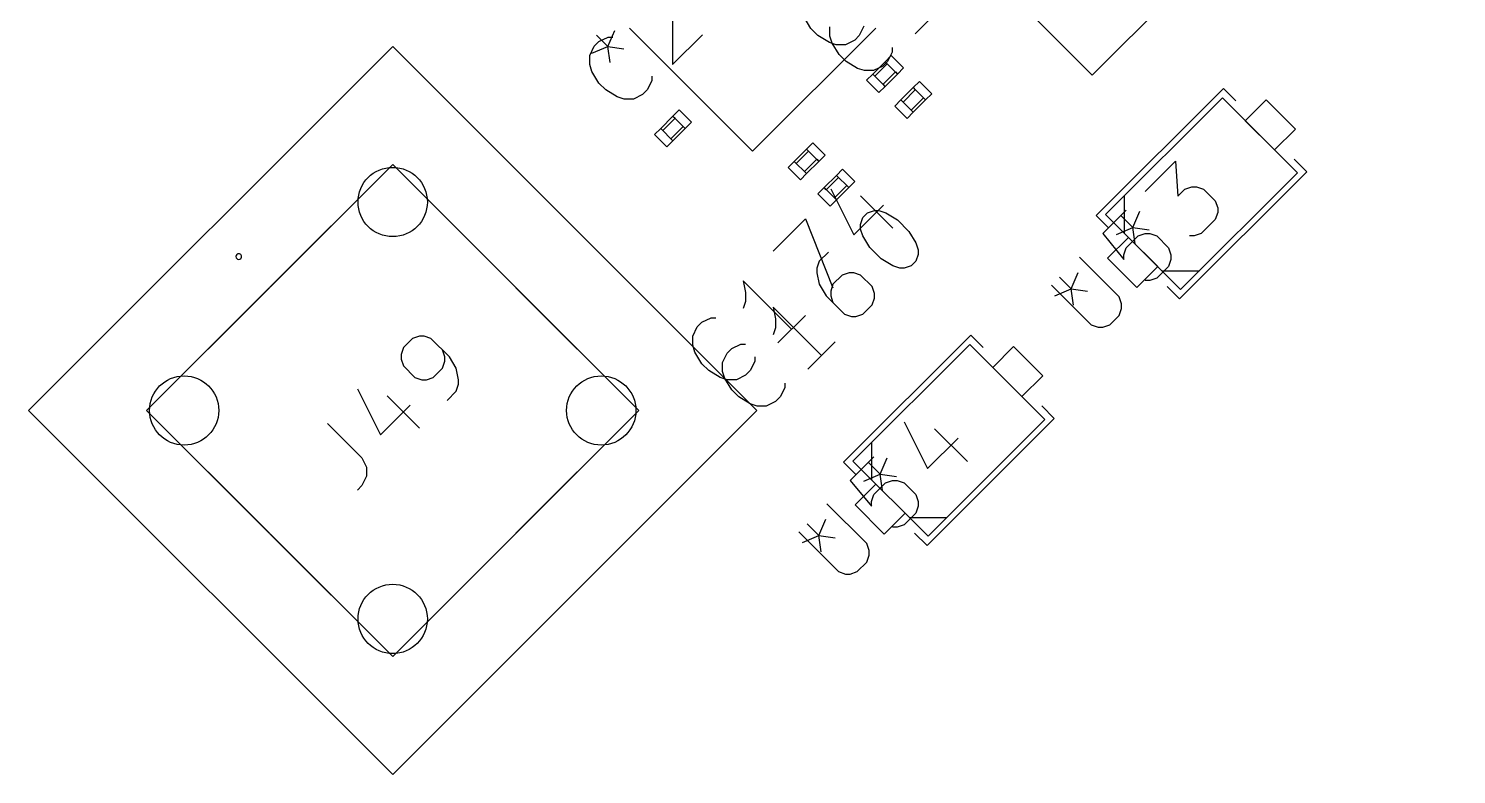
# Model space of a CAD drawing. Header units: millimetres. Extents: x -1 to 260, y -56 to 300.
# Drawn here: x 151.98 to 176.57, y 116.34 to 129.19 of the extents above; entities that cross this region are included whole.
import ezdxf

# ---------------------------------------------------------------- set-up
doc = ezdxf.new("R2010")
doc.units = ezdxf.units.MM
for name, color, linetype, true_color in [('Edge.Cuts', 254, 'CONTINUOUS', 0xd0d2cd), ('F.Fab', 9, 'CONTINUOUS', 0xafafaf), ('F.Silkscreen', 41, 'CONTINUOUS', 0xf2eda1)]:
    doc.layers.add(name, color=color, linetype=linetype, true_color=true_color)

msp = doc.modelspace()

# ---------------------------------------------------------------- linework, layer by layer
at = {"layer": 'Edge.Cuts'}
for centre in [(158.25, 126.202102), (154.657898, 122.61), (161.842102, 122.61), (158.25, 119.017898)]:
    msp.add_circle(centre, 0.5969, dxfattribs=at)
at = {"layer": 'F.Fab', "linetype": 'CONTINUOUS'}
for p, q in [((170.3, 128.387963), (164.027963, 134.66)), ((176.572037, 134.66), (170.3, 128.387963)), ((164.45, 127.07868), (162.32868, 129.2)), ((164.45, 127.07868), (166.57132, 129.2)), ((151.977963, 122.61), (158.25, 128.882037)), ((158.25, 128.882037), (164.522037, 122.61)), ((166.731484, 128.619213), (166.83755, 128.725279)), ((166.83755, 128.725279), (167.049682, 128.513147)), ((166.413286, 128.301015), (166.519352, 128.407081)), ((166.519352, 128.407081), (166.731484, 128.619213)), ((166.554707, 128.371726), (166.519352, 128.407081)), ((166.519352, 128.407081), (166.731484, 128.194949)), ((166.766839, 128.583858), (166.554707, 128.371726)), ((166.696129, 128.230304), (166.908261, 128.442436)), ((166.731484, 128.619213), (166.766839, 128.583858)), ((166.943616, 128.407081), (166.731484, 128.619213)), ((166.943616, 128.407081), (166.731484, 128.194949)), ((166.908261, 128.442436), (166.943616, 128.407081)), ((167.049682, 128.513147), (166.943616, 128.407081)), ((166.625418, 128.088883), (166.413286, 128.301015)), ((166.731484, 128.194949), (166.625418, 128.088883)), ((166.731484, 128.194949), (166.696129, 128.230304)), ((167.004252, 127.960387), (167.216384, 128.172519)), ((167.251739, 128.137164), (167.039607, 127.925032)), ((167.216384, 128.172519), (167.32245, 128.278585)), ((167.216384, 128.172519), (167.251739, 128.137164)), ((167.428516, 127.960387), (167.216384, 128.172519)), ((167.32245, 128.278585), (167.534582, 128.066453)), ((166.898186, 127.854321), (167.004252, 127.960387)), ((167.039607, 127.925032), (167.004252, 127.960387)), ((167.004252, 127.960387), (167.216384, 127.748255)), ((167.181029, 127.78361), (167.393161, 127.995742)), ((167.428516, 127.960387), (167.216384, 127.748255)), ((167.393161, 127.995742), (167.428516, 127.960387)), ((167.534582, 128.066453), (167.428516, 127.960387)), ((172.540135, 127.99847), (170.528558, 125.986893)), ((173.833292, 126.705313), (172.540135, 127.99847)), ((173.294477, 127.962549), (172.935267, 127.603339)), ((173.797371, 127.459655), (173.294477, 127.962549)), ((162.865749, 127.469743), (163.077881, 127.681875)), ((163.113236, 127.64652), (162.901104, 127.434388)), ((163.077881, 127.681875), (163.183947, 127.787941)), ((163.077881, 127.681875), (163.113236, 127.64652)), ((163.290013, 127.469743), (163.077881, 127.681875)), ((163.183947, 127.787941), (163.396079, 127.575809)), ((167.110318, 127.642189), (166.898186, 127.854321)), ((167.216384, 127.748255), (167.110318, 127.642189)), ((167.216384, 127.748255), (167.181029, 127.78361)), ((162.759683, 127.363677), (162.865749, 127.469743)), ((162.901104, 127.434388), (162.865749, 127.469743)), ((162.865749, 127.469743), (163.077881, 127.257611)), ((163.042526, 127.292966), (163.254658, 127.505098)), ((163.290013, 127.469743), (163.077881, 127.257611)), ((163.254658, 127.505098), (163.290013, 127.469743)), ((163.396079, 127.575809), (163.290013, 127.469743)), ((172.935267, 127.603339), (173.438161, 127.100445)), ((173.438161, 127.100445), (173.797371, 127.459655)), ((162.971815, 127.151545), (162.759683, 127.363677)), ((163.077881, 127.257611), (162.971815, 127.151545)), ((163.077881, 127.257611), (163.042526, 127.292966)), ((165.378387, 127.114922), (165.484453, 127.220988)), ((165.484453, 127.220988), (165.696585, 127.008856)), ((165.166255, 126.90279), (165.378387, 127.114922)), ((165.413742, 127.079567), (165.20161, 126.867435)), ((165.343032, 126.726013), (165.555164, 126.938145)), ((165.378387, 127.114922), (165.413742, 127.079567)), ((165.590519, 126.90279), (165.378387, 127.114922)), ((165.555164, 126.938145), (165.590519, 126.90279)), ((165.696585, 127.008856), (165.590519, 126.90279)), ((154.011602, 122.61), (158.25, 126.848398)), ((158.25, 126.848398), (162.488398, 122.61)), ((165.060189, 126.796724), (165.166255, 126.90279)), ((165.272321, 126.584592), (165.060189, 126.796724)), ((165.166255, 126.90279), (165.378387, 126.690658)), ((165.20161, 126.867435), (165.166255, 126.90279)), ((165.378387, 126.690658), (165.272321, 126.584592)), ((165.378387, 126.690658), (165.343032, 126.726013)), ((165.590519, 126.90279), (165.378387, 126.690658)), ((165.681355, 126.449484), (165.893487, 126.661616)), ((165.893487, 126.661616), (165.999553, 126.767682)), ((165.893487, 126.661616), (165.928842, 126.626261)), ((166.105619, 126.449484), (165.893487, 126.661616)), ((165.999553, 126.767682), (166.211685, 126.55555)), ((171.821715, 124.693736), (173.833292, 126.705313)), ((165.575289, 126.343418), (165.681355, 126.449484)), ((165.681355, 126.449484), (165.893487, 126.237352)), ((165.71671, 126.414129), (165.681355, 126.449484)), ((165.928842, 126.626261), (165.71671, 126.414129)), ((165.858132, 126.272707), (166.070264, 126.484839)), ((166.105619, 126.449484), (165.893487, 126.237352)), ((166.070264, 126.484839), (166.105619, 126.449484)), ((166.211685, 126.55555), (166.105619, 126.449484)), ((165.787421, 126.131286), (165.575289, 126.343418)), ((165.893487, 126.237352), (165.787421, 126.131286)), ((165.893487, 126.237352), (165.858132, 126.272707)), ((170.851847, 125.663604), (170.851847, 126.310182)), ((170.528558, 125.986893), (171.821715, 124.693736)), ((170.797435, 125.965095), (170.998421, 125.764108)), ((170.998421, 125.764108), (171.119013, 126.045489)), ((170.71704, 125.643516), (170.998421, 125.764108)), ((171.038619, 125.482727), (170.998421, 125.764108)), ((170.998421, 125.764108), (171.279803, 125.723911)), ((170.923689, 125.591761), (170.564479, 125.232551)), ((171.426583, 125.088867), (170.923689, 125.591761)), ((170.564479, 125.232551), (171.067373, 124.729657)), ((171.067373, 124.729657), (171.426583, 125.088867)), ((171.498426, 125.017025), (172.145004, 125.017025)), ((168.189494, 123.747832), (166.177917, 121.736255)), ((169.482651, 122.454675), (168.189494, 123.747832)), ((168.943836, 123.711911), (168.584626, 123.352701)), ((169.44673, 123.209017), (168.943836, 123.711911)), ((168.584626, 123.352701), (169.08752, 122.849807)), ((169.08752, 122.849807), (169.44673, 123.209017)), ((158.25, 116.337963), (151.977963, 122.61)), ((158.25, 118.371602), (154.011602, 122.61)), ((162.488398, 122.61), (158.25, 118.371602)), ((164.522037, 122.61), (158.25, 116.337963)), ((167.471074, 120.443098), (169.482651, 122.454675)), ((166.501206, 121.412966), (166.501206, 122.059544)), ((166.64778, 121.51347), (166.768372, 121.794851)), ((166.177917, 121.736255), (167.471074, 120.443098)), ((166.366399, 121.392878), (166.64778, 121.51347)), ((166.446794, 121.714457), (166.64778, 121.51347)), ((166.687978, 121.232089), (166.64778, 121.51347)), ((166.64778, 121.51347), (166.929162, 121.473273)), ((166.573048, 121.341123), (166.213838, 120.981913)), ((167.075942, 120.838229), (166.573048, 121.341123)), ((166.213838, 120.981913), (166.716732, 120.479019)), ((166.716732, 120.479019), (167.075942, 120.838229)), ((167.147785, 120.766387), (167.794363, 120.766387))]:
    msp.add_line(p, q, dxfattribs=at)
at = {"layer": 'F.Fab'}
for centre in [(158.25, 126.202102), (154.657898, 122.61), (161.842102, 122.61), (158.25, 119.017898)]:
    msp.add_circle(centre, 0.5969, dxfattribs=at)
at = {"layer": 'F.Silkscreen', "linetype": 'CONTINUOUS'}
for p, q in [((163.068864, 129.520031), (163.068864, 128.569253)), ((165.454765, 129.189665), (165.335918, 129.387743)), ((167.722374, 129.574902), (167.246985, 129.099512)), ((161.956362, 128.882105), (162.074388, 129.1575)), ((165.573612, 129.070817), (165.454765, 129.189665)), ((165.781202, 129.059897), (165.781202, 129.21836)), ((166.365927, 129.22928), (166.286696, 129.070817)), ((161.642697, 128.727716), (161.721929, 128.886179)), ((161.680967, 128.764079), (161.956362, 128.882105)), ((161.721929, 128.886179), (161.80116, 128.96541)), ((161.759651, 129.078816), (161.956362, 128.882105)), ((161.80116, 128.96541), (161.959623, 129.044642)), ((161.995704, 128.606711), (161.956362, 128.882105)), ((161.956362, 128.882105), (162.231756, 128.842763)), ((161.959623, 129.044642), (162.038855, 129.044642)), ((163.068864, 128.569253), (163.583869, 129.084258)), ((165.771691, 128.95197), (165.573612, 129.070817)), ((165.890538, 128.912354), (165.771691, 128.95197)), ((165.820818, 128.941049), (165.781202, 129.059897)), ((165.939665, 128.742971), (165.820818, 128.941049)), ((166.049001, 128.912354), (165.890538, 128.912354)), ((166.207464, 128.991586), (166.049001, 128.912354)), ((166.286696, 129.070817), (166.207464, 128.991586)), ((161.642697, 128.569253), (161.642697, 128.727716)), ((166.058512, 128.624123), (165.939665, 128.742971)), ((166.850827, 128.782586), (166.771596, 128.624123)), ((166.850827, 128.861818), (166.850827, 128.782586)), ((161.682313, 128.450405), (161.642697, 128.569253)), ((161.80116, 128.252327), (161.682313, 128.450405)), ((166.256591, 128.505276), (166.058512, 128.624123)), ((166.375438, 128.46566), (166.256591, 128.505276)), ((166.533901, 128.46566), (166.375438, 128.46566)), ((166.692364, 128.544892), (166.533901, 128.46566)), ((166.771596, 128.624123), (166.692364, 128.544892)), ((161.920007, 128.133479), (161.80116, 128.252327)), ((162.712322, 128.291942), (162.633091, 128.133479)), ((162.712322, 128.371174), (162.712322, 128.291942)), ((172.558096, 128.160115), (170.366913, 125.968932)), ((172.773622, 127.944589), (172.558096, 128.160115)), ((162.118086, 128.014632), (161.920007, 128.133479)), ((162.236933, 127.975016), (162.118086, 128.014632)), ((162.395396, 127.975016), (162.236933, 127.975016)), ((162.553859, 128.054248), (162.395396, 127.975016)), ((162.633091, 128.133479), (162.553859, 128.054248)), ((171.208446, 126.383025), (171.733012, 126.907592)), ((171.733012, 126.907592), (171.773364, 126.302322)), ((173.994937, 126.723274), (173.779411, 126.9388)), ((171.803754, 124.532091), (173.994937, 126.723274)), ((165.793719, 126.42697), (166.189877, 125.634655)), ((171.773364, 126.302322), (171.894418, 126.423376)), ((171.894418, 126.423376), (172.015471, 126.463727)), ((172.015471, 126.463727), (172.096174, 126.463727)), ((172.096174, 126.463727), (172.217228, 126.423376)), ((172.217228, 126.423376), (172.418984, 126.22162)), ((166.308724, 126.308123), (166.863344, 125.753503)), ((172.418984, 126.22162), (172.459336, 126.100566)), ((166.189877, 125.634655), (166.704881, 126.14966)), ((166.308821, 125.815201), (166.348437, 125.934049)), ((166.348437, 125.934049), (166.427668, 126.01328)), ((166.427668, 126.01328), (166.546516, 126.052896)), ((166.546516, 126.052896), (166.625747, 126.052896)), ((166.625747, 126.052896), (166.744594, 126.01328)), ((166.744594, 126.01328), (166.942673, 125.894433)), ((170.366913, 125.968932), (170.582439, 125.753406)), ((170.885635, 126.060214), (170.482122, 125.656702)), ((172.459336, 126.019863), (172.418984, 125.898809)), ((172.459336, 126.100566), (172.459336, 126.019863)), ((155.070141, 123.668539), (157.191461, 125.789859)), ((159.308539, 125.789859), (161.429859, 123.668539)), ((164.803325, 125.357345), (165.357946, 125.911966)), ((165.357946, 125.911966), (165.833335, 124.723493)), ((166.308821, 125.73597), (166.308821, 125.815201)), ((166.348437, 125.617123), (166.308821, 125.73597)), ((166.942673, 125.894433), (167.140752, 125.696354)), ((167.140752, 125.696354), (167.259599, 125.498275)), ((172.418984, 125.898809), (172.176877, 125.656702)), ((166.467284, 125.419044), (166.348437, 125.617123)), ((167.259599, 125.498275), (167.299215, 125.379428)), ((170.482122, 125.656702), (170.845284, 125.212837)), ((170.885635, 125.414594), (171.087392, 125.61635)), ((171.087392, 125.61635), (171.208445, 125.656702)), ((171.208445, 125.656702), (171.289148, 125.656702)), ((171.289148, 125.656702), (171.410202, 125.61635)), ((171.410202, 125.61635), (171.611958, 125.414594)), ((172.055823, 125.61635), (171.97512, 125.61635)), ((172.176877, 125.656702), (172.055823, 125.61635)), ((165.7542, 125.339812), (165.595737, 125.181349)), ((166.665363, 125.220965), (166.467284, 125.419044)), ((166.863442, 125.102118), (166.665363, 125.220965)), ((167.299215, 125.300197), (167.259599, 125.181349)), ((167.299215, 125.379428), (167.299215, 125.300197)), ((170.764582, 124.567217), (170.07861, 125.253189)), ((170.845284, 125.29354), (170.885635, 125.414594)), ((170.845284, 125.212837), (170.845284, 125.29354)), ((171.611958, 125.414594), (171.65231, 125.29354)), ((171.65231, 125.212837), (171.611958, 125.091784)), ((171.65231, 125.29354), (171.65231, 125.212837)), ((165.595737, 125.181349), (165.556121, 125.062502)), ((165.556121, 125.062502), (165.556121, 124.98327)), ((165.556121, 124.98327), (165.595737, 124.785192)), ((165.991895, 124.943655), (165.833432, 124.785192)), ((166.110742, 124.98327), (165.991895, 124.943655)), ((166.189974, 124.98327), (166.110742, 124.98327)), ((166.308821, 124.943655), (166.189974, 124.98327)), ((166.5069, 124.745576), (166.308821, 124.943655)), ((166.982289, 125.062502), (166.863442, 125.102118)), ((167.06152, 125.062502), (166.982289, 125.062502)), ((167.180368, 125.102118), (167.06152, 125.062502)), ((167.259599, 125.181349), (167.180368, 125.102118)), ((169.938751, 124.704438), (170.059343, 124.985819)), ((171.611958, 125.091784), (171.410202, 124.890027)), ((165.120251, 124.010409), (164.28832, 124.84234)), ((164.28832, 124.84234), (164.327936, 124.644261)), ((165.595737, 124.785192), (165.714585, 124.587113)), ((165.833432, 124.785192), (165.793816, 124.666344)), ((166.546515, 124.626729), (166.5069, 124.745576)), ((169.594394, 124.768973), (170.280366, 124.083002)), ((169.65737, 124.583846), (169.938751, 124.704438)), ((169.737765, 124.905425), (169.938751, 124.704438)), ((169.978949, 124.423057), (169.938751, 124.704438)), ((169.938751, 124.704438), (170.220133, 124.664241)), ((171.289148, 124.849676), (171.208445, 124.849676)), ((171.410202, 124.890027), (171.289148, 124.849676)), ((171.588228, 124.747617), (171.803754, 124.532091)), ((164.327936, 124.485798), (164.28832, 124.366951)), ((164.327936, 124.644261), (164.327936, 124.485798)), ((165.714585, 124.587113), (166.031511, 124.270187)), ((165.793816, 124.666344), (165.793816, 124.587113)), ((165.793816, 124.587113), (165.833432, 124.468266)), ((166.5069, 124.42865), (166.546515, 124.547497)), ((166.546515, 124.547497), (166.546515, 124.626729)), ((170.804933, 124.446163), (170.764582, 124.567217)), ((170.804933, 124.365461), (170.804933, 124.446163)), ((163.575236, 124.129256), (163.733699, 124.208488)), ((163.733699, 124.208488), (163.812931, 124.208488)), ((165.635353, 123.557103), (164.803422, 124.389034)), ((164.803422, 124.389034), (164.843038, 124.190955)), ((165.357945, 124.248104), (164.882556, 123.772714)), ((166.031511, 124.270187), (166.150358, 124.230571)), ((166.150358, 124.230571), (166.229589, 124.230571)), ((166.229589, 124.230571), (166.348437, 124.270187)), ((166.348437, 124.270187), (166.5069, 124.42865)), ((170.603176, 124.083002), (170.764582, 124.244407)), ((170.764582, 124.244407), (170.804933, 124.365461)), ((163.416773, 123.891562), (163.496005, 124.050025)), ((163.496005, 124.050025), (163.575236, 124.129256)), ((164.843038, 124.032492), (164.803422, 123.913645)), ((164.843038, 124.190955), (164.843038, 124.032492)), ((170.280366, 124.083002), (170.40142, 124.04265)), ((170.40142, 124.04265), (170.482123, 124.04265)), ((170.482123, 124.04265), (170.603176, 124.083002)), ((158.591814, 123.852815), (158.433351, 123.694352)), ((158.710661, 123.892431), (158.591814, 123.852815)), ((158.789893, 123.892431), (158.710661, 123.892431)), ((158.90874, 123.852815), (158.789893, 123.892431)), ((159.225666, 123.535889), (158.90874, 123.852815)), ((163.416773, 123.733099), (163.416773, 123.891562)), ((163.456389, 123.614251), (163.416773, 123.733099)), ((164.090338, 123.67595), (164.248801, 123.755182)), ((164.248801, 123.755182), (164.328033, 123.755182)), ((165.873047, 123.794798), (165.397658, 123.319408)), ((168.207455, 123.909477), (166.016272, 121.718294)), ((168.422981, 123.693951), (168.207455, 123.909477)), ((158.433351, 123.694352), (158.393735, 123.575505)), ((158.393735, 123.575505), (158.393735, 123.496273)), ((158.393735, 123.496273), (158.433351, 123.377426)), ((159.146435, 123.535889), (159.106819, 123.654736)), ((159.146435, 123.456657), (159.146435, 123.535889)), ((159.344514, 123.33781), (159.225666, 123.535889)), ((163.575236, 123.416173), (163.456389, 123.614251)), ((163.931875, 123.438256), (164.011107, 123.596719)), ((164.011107, 123.596719), (164.090338, 123.67595)), ((164.486399, 123.53502), (164.486399, 123.455788)), ((158.433351, 123.377426), (158.63143, 123.179347)), ((158.948356, 123.179347), (159.106819, 123.33781)), ((159.106819, 123.33781), (159.146435, 123.456657)), ((159.384129, 123.139731), (159.344514, 123.33781)), ((163.694084, 123.297325), (163.575236, 123.416173)), ((163.892162, 123.178478), (163.694084, 123.297325)), ((163.931875, 123.279793), (163.931875, 123.438256)), ((163.971491, 123.160945), (163.931875, 123.279793)), ((164.327936, 123.218094), (164.169473, 123.138862)), ((164.407167, 123.297325), (164.327936, 123.218094)), ((164.486399, 123.455788), (164.407167, 123.297325)), ((157.641036, 122.981268), (158.037193, 122.188953)), ((158.63143, 123.179347), (158.750277, 123.139731)), ((158.750277, 123.139731), (158.829509, 123.139731)), ((158.829509, 123.139731), (158.948356, 123.179347)), ((159.344514, 122.941653), (159.384129, 123.0605)), ((159.384129, 123.0605), (159.384129, 123.139731)), ((164.01101, 123.138862), (163.892162, 123.178478)), ((164.090338, 122.962867), (163.971491, 123.160945)), ((164.169473, 123.138862), (164.01101, 123.138862)), ((165.001501, 123.002482), (164.922269, 122.844019)), ((165.001501, 123.081714), (165.001501, 123.002482)), ((158.156041, 122.862421), (158.710661, 122.3078)), ((159.18605, 122.78319), (159.344514, 122.941653)), ((164.209186, 122.844019), (164.090338, 122.962867)), ((164.407264, 122.725172), (164.209186, 122.844019)), ((164.526112, 122.685556), (164.407264, 122.725172)), ((164.843038, 122.764788), (164.684575, 122.685556)), ((164.922269, 122.844019), (164.843038, 122.764788)), ((158.037193, 122.188953), (158.552198, 122.703958)), ((164.684575, 122.685556), (164.526112, 122.685556)), ((169.644296, 122.472636), (169.42877, 122.688162)), ((157.126031, 122.387032), (157.720268, 121.792796)), ((167.059565, 122.414847), (167.463078, 121.607821)), ((167.453113, 120.281453), (169.644296, 122.472636)), ((167.584132, 122.293793), (168.14905, 121.728875)), ((167.463078, 121.607821), (167.987645, 122.132388)), ((157.720268, 121.792796), (157.799499, 121.634333)), ((166.534998, 121.809577), (166.131485, 121.406065)), ((155.070141, 121.551461), (157.18934, 119.428019)), ((157.799499, 121.634333), (157.799499, 121.47587)), ((159.31066, 119.428019), (161.429859, 121.551461)), ((166.016272, 121.718294), (166.231798, 121.502768)), ((157.720268, 121.317407), (157.641036, 121.238175)), ((157.799499, 121.47587), (157.720268, 121.317407)), ((166.131485, 121.406065), (166.494647, 120.9622)), ((166.534998, 121.163957), (166.736755, 121.365713)), ((166.736755, 121.365713), (166.857808, 121.406065)), ((166.857808, 121.406065), (166.938511, 121.406065)), ((166.938511, 121.406065), (167.059565, 121.365713)), ((167.059565, 121.365713), (167.261321, 121.163957)), ((166.494647, 121.042903), (166.534998, 121.163957)), ((166.494647, 120.9622), (166.494647, 121.042903)), ((167.261321, 121.163957), (167.301673, 121.042903)), ((167.301673, 121.042903), (167.301673, 120.9622)), ((166.413945, 120.31658), (165.727973, 121.002552)), ((167.261321, 120.841147), (167.059565, 120.63939)), ((167.301673, 120.9622), (167.261321, 120.841147)), ((165.243757, 120.518336), (165.929729, 119.832365)), ((165.387124, 120.654787), (165.58811, 120.4538)), ((165.58811, 120.4538), (165.708702, 120.735181)), ((166.938511, 120.599039), (166.857808, 120.599039)), ((167.059565, 120.63939), (166.938511, 120.599039)), ((165.306729, 120.333208), (165.58811, 120.4538)), ((165.628308, 120.172419), (165.58811, 120.4538)), ((165.58811, 120.4538), (165.869492, 120.413603)), ((166.454296, 120.195526), (166.413945, 120.31658)), ((167.237587, 120.496979), (167.453113, 120.281453)), ((166.413945, 119.99377), (166.454296, 120.114824)), ((166.454296, 120.114824), (166.454296, 120.195526)), ((165.929729, 119.832365), (166.050783, 119.792013)), ((166.050783, 119.792013), (166.131486, 119.792013)), ((166.131486, 119.792013), (166.252539, 119.832365)), ((166.252539, 119.832365), (166.413945, 119.99377))]:
    msp.add_line(p, q, dxfattribs=at)
at = {"layer": 'F.Silkscreen'}
for centre in [(158.25, 126.202102), (154.657898, 122.61), (161.842102, 122.61), (158.25, 119.017898)]:
    msp.add_circle(centre, 0.5969, dxfattribs=at)
for centre, start, end in [((155.59835, 125.26165), -225, -45), ((155.59835, 125.261651), -45.0008103, 135.0008103)]:
    msp.add_arc(centre, 0.05, start, end, dxfattribs=at)

doc.saveas('drawing.dxf')
